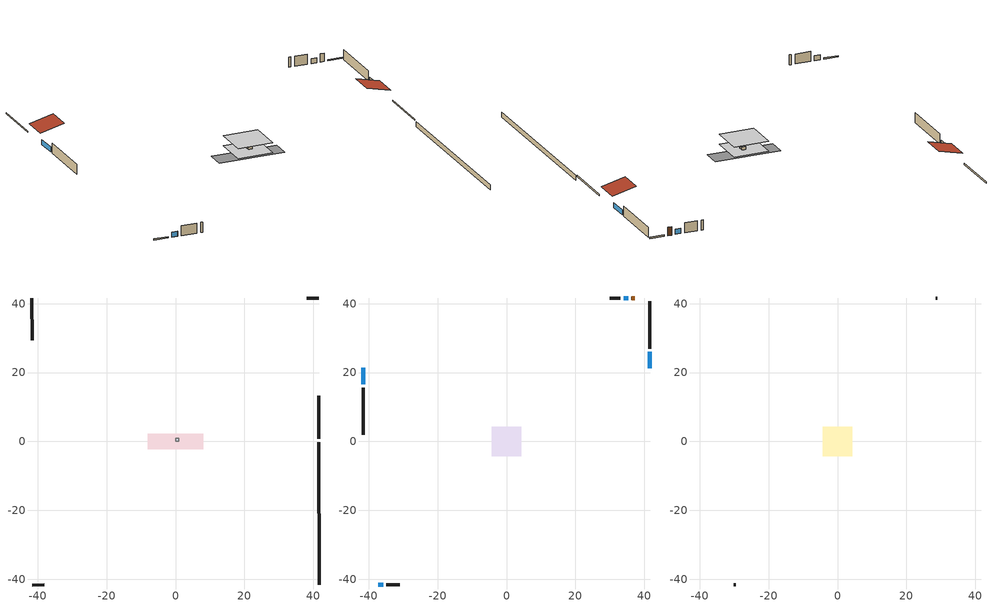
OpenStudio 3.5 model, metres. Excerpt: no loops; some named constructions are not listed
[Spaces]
furnace airloop ret air space
 floor adiabatic (AdiabaticConst): 0,0 0,1 1,1 1,0 z0
 wall adiabatic (AdiabaticConst): 0,0 1,0 1,1 0,1 0,0 z0:1
 ceiling adiabatic (AdiabaticConst): 1,0 1,1 0,1 0,0 z1
crawlspace - unvented 1
 floor foundation (Slab1 construction): -8.12,-2.24 -8.12,2.24 8.12,2.24 8.12,-2.24 z-0.91
 wall outside (RimJoist4 construction): -41.63,-41.63 -38.1,-41.63 z0.3:0.61
 wall outside (RimJoist3 construction): -41.63,41.63 -41.63,29.41 z0.3:0.61
 wall outside (RimJoist2 construction): 41.63,41.63 38.1,41.63 z0.3:0.61
 wall outside (RimJoist1 construction): 41.63,0.76 41.63,13.21 z0.3:0.61
 wall foundation (FoundationWall1 construction): 41.63,-41.63 41.63,-0.17 z-0.91:0.3
living space 1
 floor to crawlspace - unvented 1 (Floor1 construction): -4.27,-4.27 -4.27,4.27 4.27,4.27 4.27,-4.27 z0.3
 wall outside (AdiabaticWallConstruction 1): 37.18,41.63 36.26,41.63 z0.3:2.34
 wall outside (AdiabaticWallConstruction): -37.18,-41.63 -35.8,-41.63 / -41.63,21.43 -41.63,16.58 / 35.33,41.63 33.96,41.63 / 41.63,21.19 41.63,26.04 z0.3:1.52
 wall outside (Wall4 construction): -34.87,-41.63 -30.99,-41.63 z0.3:2.74
 wall outside (Wall3 construction): -41.63,15.65 -41.63,1.92 z0.3:2.74
 wall outside (Wall2 construction): 33.03,41.63 29.91,41.63 z0.3:2.74
 wall outside (Wall1 construction): 41.63,26.97 41.63,40.7 z0.3:2.74
 window (WindowConstruction 3): -37.17,-41.63 -35.8,-41.63 z0.3:1.52
 window (WindowConstruction 2): -41.63,21.43 -41.63,16.58 z0.3:1.52
 window (WindowConstruction 1): 35.33,41.63 33.96,41.63 z0.3:1.52
 window (WindowConstruction): 41.63,21.19 41.63,26.04 z0.3:1.52
 door (Door): 37.17,41.63 36.26,41.63 z0.3:2.34
attic - vented 1
 floor to living space 1 (Floor2 construction Reversed): -4.27,-4.27 -4.27,4.27 4.27,4.27 4.27,-4.27 z2.74
 wall outside (Wall8 construction): -30.06,-41.63 -29.56,-41.63 z0.3:2.74
 wall outside (Wall7 construction): 28.98,41.63 28.44,41.63 z0.3:2.74
 roof outside (Roof3 construction): 41.63,20.26,2.74 35.68,20.26,4.23 35.68,14.14,4.23 41.63,14.14,2.74
 roof outside (Roof1 construction): -41.63,22.35,2.74 -35.68,22.35,4.23 -35.68,28.48,4.23 -41.63,28.48,2.74
[Construction]
Floor2 construction: ceiling loosefill ins, ceiling stud and cavity, gypsum board
Floor1 construction Reversed: floor covering, osb sheathing 0.75 in., floor stud and cavity
[Material] Roughness=Rough; Thermal Absorptance=0.9
Name | Thickness {m} | Conductivity {W/m-K} | Density {kg/m3} | Specific Heat {J/kg-K} | Solar Absorptance | Visible Absorptance
ceiling stud and cavity | 0.1397 | 0.547142 | 65.682 | 1177.47 | 0.7 | 0.7
ceiling loosefill ins | 0.169333 | 0.0480833 | 16.02 | 1046.75 | 0.7 | 0.7
floor covering | 0.0127 | 0.0433444 | 54.468 | 1339.84 | 0.6 | 0.6
osb sheathing 0.75 in. | 0.01905 | 0.115458 | 512.64 | 1214.23 | 0.7 | 0.7
floor stud and cavity | 0.1397 | 0.27731 | 92.3553 | 1139.71 | 0.7 | 0.7
gypsum board | 0.0127 | 0.160291 | 801 | 837.4 | 0.6 | 0.6
[Schedule:Day]
interior lighting schedule allday8: 1, 0, 0.08, 4, 0, 0.0666667, 5, 0, 0.0733333, 6, 0, 0.12, 7, 0, 0.2, 8, 0, 0.253333, 10, 0, 0.273333, 11, 0, 0.26, 12, 0, 0.246667, 13, 0, 0.24, 14, 0, 0.233333, 15, 0, 0.246667, 16, 0, 0.273333, 17, 0, 0.333333, 18, 0, 0.433333, 19, 0, 0.573333, 20, 0, 0.7, 21, 0, 0.733333, 22, 0, 0.526667, 23, 0, 0.266667, 24, 0, 0.12
interior lighting schedule allday7: 1, 0, 0.0745455, 4, 0, 0.0621212, 5, 0, 0.0683333, 6, 0, 0.111818, 7, 0, 0.186364, 8, 0, 0.236061, 10, 0, 0.254697, 11, 0, 0.242273, 12, 0, 0.229848, 13, 0, 0.223636, 14, 0, 0.217424, 15, 0, 0.229848, 16, 0, 0.254697, 17, 0, 0.310606, 18, 0, 0.403788, 19, 0, 0.534242, 20, 0, 0.652273, 21, 0, 0.683333, 22, 0, 0.490758, 23, 0, 0.248485, 24, 0, 0.111818
interior lighting schedule allday6: 1, 0, 0.0727273, 4, 0, 0.0606061, 5, 0, 0.0666667, 6, 0, 0.109091, 7, 0, 0.181818, 8, 0, 0.230303, 10, 0, 0.248485, 11, 0, 0.236364, 12, 0, 0.224242, 13, 0, 0.218182, 14, 0, 0.212121, 15, 0, 0.224242, 16, 0, 0.248485, 17, 0, 0.30303, 18, 0, 0.393939, 19, 0, 0.521212, 20, 0, 0.636364, 21, 0, 0.666667, 22, 0, 0.478788, 23, 0, 0.242424, 24, 0, 0.109091
interior lighting schedule allday5: 1, 0, 0.0763636, 4, 0, 0.0636364, 5, 0, 0.07, 6, 0, 0.114545, 7, 0, 0.190909, 8, 0, 0.241818, 10, 0, 0.260909, 11, 0, 0.248182, 12, 0, 0.235455, 13, 0, 0.229091, 14, 0, 0.222727, 15, 0, 0.235455, 16, 0, 0.260909, 17, 0, 0.318182, 18, 0, 0.413636, 19, 0, 0.547273, 20, 0, 0.668182, 21, 0, 0.7, 22, 0, 0.502727, 23, 0, 0.254545, 24, 0, 0.114545
interior lighting schedule allday4: 1, 0, 0.0845455, 4, 0, 0.0704545, 5, 0, 0.0775, 6, 0, 0.126818, 7, 0, 0.211364, 8, 0, 0.267727, 10, 0, 0.288864, 11, 0, 0.274773, 12, 0, 0.260682, 13, 0, 0.253636, 14, 0, 0.246591, 15, 0, 0.260682, 16, 0, 0.288864, 17, 0, 0.352273, 18, 0, 0.457955, 19, 0, 0.605909, 20, 0, 0.739773, 21, 0, 0.775, 22, 0, 0.556591, 23, 0, 0.281818, 24, 0, 0.126818
interior lighting schedule allday3: 1, 0, 0.0927273, 4, 0, 0.0772727, 5, 0, 0.085, 6, 0, 0.139091, 7, 0, 0.231818, 8, 0, 0.293636, 10, 0, 0.316818, 11, 0, 0.301364, 12, 0, 0.285909, 13, 0, 0.278182, 14, 0, 0.270455, 15, 0, 0.285909, 16, 0, 0.316818, 17, 0, 0.386364, 18, 0, 0.502273, 19, 0, 0.664545, 20, 0, 0.811364, 21, 0, 0.85, 22, 0, 0.610455, 23, 0, 0.309091, 24, 0, 0.139091
interior lighting schedule allday2: 1, 0, 0.100909, 4, 0, 0.0840909, 5, 0, 0.0925, 6, 0, 0.151364, 7, 0, 0.252273, 8, 0, 0.319545, 10, 0, 0.344773, 11, 0, 0.327955, 12, 0, 0.311136, 13, 0, 0.302727, 14, 0, 0.294318, 15, 0, 0.311136, 16, 0, 0.344773, 17, 0, 0.420455, 18, 0, 0.546591, 19, 0, 0.723182, 20, 0, 0.882955, 21, 0, 0.925, 22, 0, 0.664318, 23, 0, 0.336364, 24, 0, 0.151364
interior lighting schedule allday1: 1, 0, 0.108182, 4, 0, 0.0901515, 5, 0, 0.0991667, 6, 0, 0.162273, 7, 0, 0.270455, 8, 0, 0.342576, 10, 0, 0.369621, 11, 0, 0.351591, 12, 0, 0.333561, 13, 0, 0.324545, 14, 0, 0.31553, 15, 0, 0.333561, 16, 0, 0.369621, 17, 0, 0.450758, 18, 0, 0.585985, 19, 0, 0.775303, 20, 0, 0.946591, 21, 0, 0.991667, 22, 0, 0.712197, 23, 0, 0.360606, 24, 0, 0.162273
occupants schedule allday1: 7, 0, 1, 8, 0, 0.868852, 9, 0, 0.409836, 16, 0, 0.245902, 17, 0, 0.295082, 18, 0, 0.540984, 21, 0, 0.885246, 24, 0, 1
